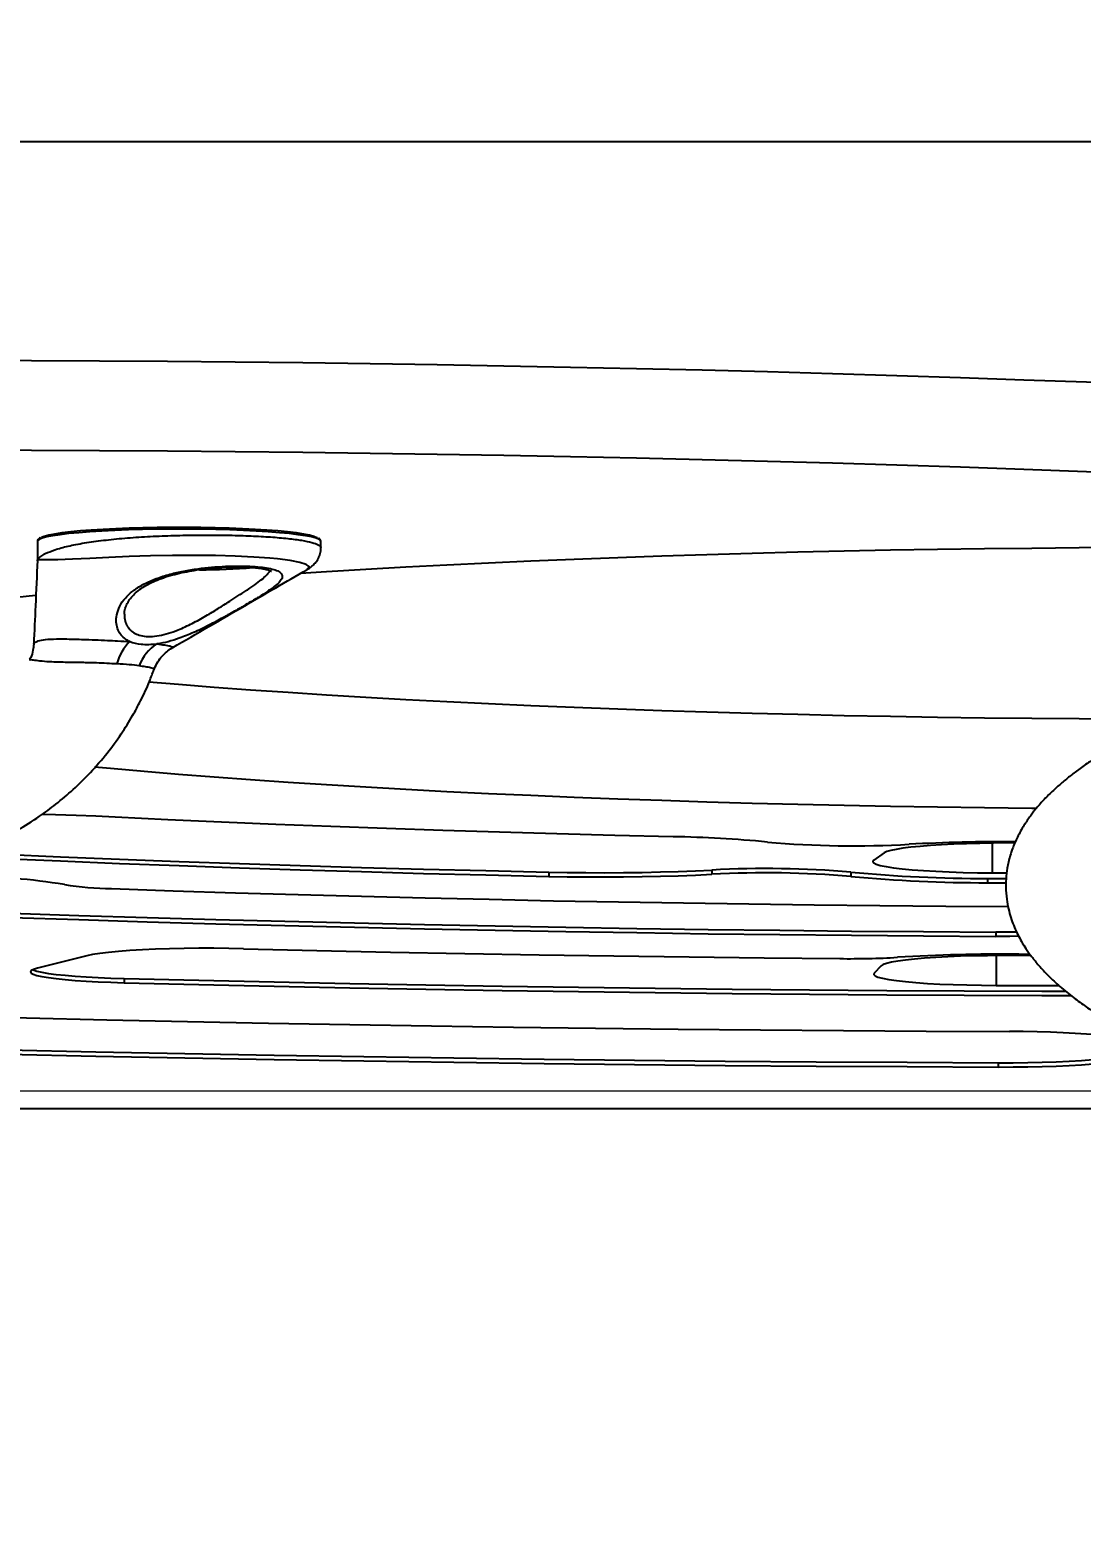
# Model space of a CAD drawing. Header units: millimetres. Extents: x -2905 to 2091, y -2859 to 2096.
# Drawn here: x -318 to -73.1, y -777.9 to -432.6 of the extents above; entities that cross this region are included whole.
import ezdxf

# ---------------------------------------------------------------- set-up
doc = ezdxf.new("R2010")
doc.units = ezdxf.units.MM
for name, color, linetype in [('DIKOM_ОБЪЕКТ', 7, 'Continuous'), ('DIKOM_РАЗМЕР_ЗОНА', 7, 'Continuous'), ('DIKOM_РАЗМЕР_ОБЪЕКТА', 7, 'Continuous')]:
    doc.layers.add(name, color=color, linetype=linetype)
doc.styles.add('style1', font='arial.ttf', dxfattribs={"width": 0.8})
doc.dimstyles.new('1-50', dxfattribs={"dimtxt": 300, "dimasz": 200, "dimexe": 100, "dimexo": 0, "dimgap": 100, "dimtad": 1, "dimdec": 0, "dimtxsty": 'style1', "dimcen": 0, "dimclrd": 7, "dimclre": 7, "dimadec": 1, "dimazin": 2, "dimtfac": 1, "dimtdec": 0, "dimtmove": 0, "dimatfit": 3, "dimfxl": 0, "dimlwd": 25, "dimlwe": 18, "dimarcsym": 0})

# ---------------------------------------------------------------- blocks, each defined once
blk = doc.blocks.new('*D0')
at = {"layer": 'Defpoints', "color": 0, "transparency": 16777216}
for p in [(-683.81, 595.57), (591.45, 595.57), (591.45, -1243.72)]:
    blk.add_point(p, dxfattribs=at)
at = {"layer": 'DIKOM_РАЗМЕР_ОБЪЕКТА', "color": 7, "lineweight": 18, "transparency": 16777216}
for p, q in [((-683.81, 595.57), (-683.81, -1343.72)), ((591.45, 595.57), (591.45, -1343.72))]:
    blk.add_line(p, q, dxfattribs=at)
at = {"layer": 'DIKOM_РАЗМЕР_ОБЪЕКТА', "color": 7, "lineweight": 25, "transparency": 16777216}
blk.add_line((-483.81, -1243.72), (391.45, -1243.72), dxfattribs=at)
at = {"layer": 'DIKOM_РАЗМЕР_ОБЪЕКТА', "color": 7, "transparency": 16777216}
for points in [[(-483.81, -1210.39), (-483.81, -1277.05), (-683.81, -1243.72)], [(391.45, -1210.39), (391.45, -1277.05), (591.45, -1243.72)]]:
    blk.add_solid(points, dxfattribs=at)
at = {"layer": 'DIKOM_РАЗМЕР_ОБЪЕКТА', "color": 0, "transparency": 16777216, "insert": (-46.18, -990.45), "char_height": 300, "attachment_point": 5, "style": 'style1'}
blk.add_mtext('1300', dxfattribs=at)
blk = doc.blocks.new('*D1')
at = {"layer": 'Defpoints', "color": 0, "transparency": 16777216}
for p in [(591.45, 595.57), (-1060.85, -679.7), (591.45, -679.7)]:
    blk.add_point(p, dxfattribs=at)
at = {"layer": 'DIKOM_РАЗМЕР_ОБЪЕКТА', "color": 7, "lineweight": 18, "transparency": 16777216}
for p, q in [((591.45, 595.57), (-1160.85, 595.57)), ((591.45, -679.7), (-1160.85, -679.7))]:
    blk.add_line(p, q, dxfattribs=at)
at = {"layer": 'DIKOM_РАЗМЕР_ОБЪЕКТА', "color": 7, "lineweight": 25, "transparency": 16777216}
blk.add_line((-1060.85, 395.57), (-1060.85, -479.7), dxfattribs=at)
at = {"layer": 'DIKOM_РАЗМЕР_ОБЪЕКТА', "color": 7, "transparency": 16777216}
for points in [[(-1094.19, 395.57), (-1027.52, 395.57), (-1060.85, 595.57)], [(-1094.19, -479.7), (-1027.52, -479.7), (-1060.85, -679.7)]]:
    blk.add_solid(points, dxfattribs=at)
at = {"layer": 'DIKOM_РАЗМЕР_ОБЪЕКТА', "color": 0, "transparency": 16777216, "insert": (-1314.13, -42.06), "char_height": 300, "attachment_point": 5, "rotation": 90, "style": 'style1'}
blk.add_mtext('1300', dxfattribs=at)
blk = doc.blocks.new('*D2')
at = {"layer": 'Defpoints', "color": 0, "transparency": 16777216}
for p in [(1091.45, 2095.57), (-2454.94, -2179.7), (1091.45, -2179.7)]:
    blk.add_point(p, dxfattribs=at)
at = {"layer": 'DIKOM_РАЗМЕР_ЗОНА', "color": 7, "lineweight": 18, "transparency": 16777216}
for p, q in [((1091.45, 2095.57), (-2554.94, 2095.57)), ((1091.45, -2179.7), (-2554.94, -2179.7))]:
    blk.add_line(p, q, dxfattribs=at)
at = {"layer": 'DIKOM_РАЗМЕР_ЗОНА', "color": 7, "lineweight": 25, "transparency": 16777216}
blk.add_line((-2454.94, 1895.57), (-2454.94, -1979.7), dxfattribs=at)
at = {"layer": 'DIKOM_РАЗМЕР_ЗОНА', "color": 7, "transparency": 16777216}
for points in [[(-2488.27, 1895.57), (-2421.6, 1895.57), (-2454.94, 2095.57)], [(-2488.27, -1979.7), (-2421.6, -1979.7), (-2454.94, -2179.7)]]:
    blk.add_solid(points, dxfattribs=at)
at = {"layer": 'DIKOM_РАЗМЕР_ЗОНА', "color": 0, "transparency": 16777216, "insert": (-2708.21, -42.06), "char_height": 300, "attachment_point": 5, "rotation": 90, "style": 'style1'}
blk.add_mtext('4300', dxfattribs=at)

msp = doc.modelspace()

# ---------------------------------------------------------------- linework, layer by layer
at = {"layer": 'DIKOM_ОБЪЕКТ'}
for p, q in [((-380.28, -458.56), (287.92, -458.56)), ((-316.2, -551.68), (-316.2, -556.06)), ((-250.2, -551.68), (-250.2, -551.67)), ((-250.2, -553.15), (-250.2, -551.68)), ((-316.21, -556.06), (-316.23, -556.26)), ((-316.15, -556.02), (-316.14, -556)), ((-118.98, -624.18), (-121.42, -625.92)), ((-93.86, -621.92), (-93.86, -628.84)), ((-159.11, -628.18), (-159.11, -629.18)), ((-197.13, -628.67), (-197.13, -629.67)), ((-126.75, -628.69), (-126.75, -629.69)), ((-94.97, -630.15), (-90.63, -630.16)), ((-94.97, -630.15), (-94.97, -631.14)), ((-94.97, -631.14), (-90.65, -631.16)), ((-93.86, -628.84), (-90.48, -628.86)), ((-93.05, -642.63), (-93.05, -643.63)), ((-304.7, -648.16), (-316.17, -651.04)), ((-92.96, -648.09), (-92.96, -655.04)), ((-84.87, -648.1), (-88.37, -648.08)), ((-87.63, -647.77), (-85.1, -647.78)), ((-119.73, -650.48), (-121.38, -652.22)), ((-296.03, -653.42), (-296.03, -654.41)), ((-92.44, -673.04), (-92.44, -674.04)), ((-55.76, -683.76), (-612.41, -683.76))]:
    msp.add_line(p, q, dxfattribs=at)
at = {"layer": 'DIKOM_ОБЪЕКТ', "flags": 128}
for points in [[(-349.25, -509.5), (-333.4, -509.51), (-317.55, -509.56), (-301.72, -509.64), (-285.92, -509.75), (-270.15, -509.89), (-254.42, -510.07), (-238.74, -510.27), (-223.12, -510.51), (-207.56, -510.78), (-192.08, -511.08), (-176.68, -511.41), (-161.38, -511.77), (-146.17, -512.16), (-131.07, -512.58), (-116.09, -513.03), (-101.23, -513.51), (-86.5, -514.03), (-71.91, -514.57), (-57.46, -515.14)], [(-57.46, -536.06), (-71.91, -535.49), (-86.5, -534.95), (-101.23, -534.43), (-116.09, -533.95), (-131.07, -533.5), (-146.17, -533.08), (-161.38, -532.69), (-176.68, -532.33), (-192.08, -532), (-207.56, -531.7), (-223.12, -531.43), (-238.74, -531.19), (-254.42, -530.99), (-270.15, -530.81), (-285.92, -530.67), (-301.72, -530.56), (-317.55, -530.48), (-333.4, -530.43), (-349.25, -530.42)], [(-259.86, -549.65), (-262.43, -549.45), (-265.22, -549.27), (-268.21, -549.12), (-271.37, -549), (-274.65, -548.91), (-278.03, -548.84), (-281.47, -548.81), (-284.92, -548.81), (-288.36, -548.84), (-291.74, -548.91), (-295.02, -549), (-298.18, -549.12), (-301.17, -549.27), (-303.96, -549.45), (-306.53, -549.65), (-308.84, -549.87), (-310.87, -550.12), (-312.6, -550.38), (-314, -550.65), (-315.07, -550.94), (-315.79, -551.23), (-316.15, -551.53), (-316.2, -551.68)], [(-315.24, -550.71), (-314.59, -550.45), (-313.54, -550.17), (-312.15, -549.9), (-310.45, -549.64), (-308.45, -549.4), (-306.18, -549.18), (-303.65, -548.99), (-300.9, -548.81), (-297.95, -548.66), (-294.84, -548.54), (-291.61, -548.45), (-288.28, -548.39), (-284.9, -548.36), (-281.49, -548.36), (-278.11, -548.39), (-274.78, -548.45), (-271.55, -548.54), (-268.44, -548.66), (-265.49, -548.81), (-262.74, -548.99), (-260.21, -549.18)], [(-260.21, -549.18), (-257.94, -549.4), (-255.94, -549.64), (-254.24, -549.9), (-252.85, -550.17), (-251.8, -550.45), (-251.1, -550.74), (-251, -550.8)], [(-250.2, -551.67), (-250.24, -551.53), (-250.6, -551.23), (-251.32, -550.94), (-252.39, -550.65), (-253.79, -550.38), (-255.52, -550.12), (-257.55, -549.87), (-259.86, -549.65)], [(-253.47, -558.22), (-253.07, -558.01), (-252.95, -557.5), (-253.63, -557.02), (-255.12, -556.56), (-257.31, -556.15), (-260.26, -555.77), (-262.04, -555.6), (-265.8, -555.33), (-270.15, -555.12), (-274.76, -554.99), (-279.74, -554.93), (-284.75, -554.96), (-289.87, -555.06), (-294.8, -555.22), (-299.59, -555.43), (-304.02, -555.65), (-308.05, -555.84), (-311.47, -555.94), (-314.12, -555.96), (-315.33, -555.96), (-316.02, -555.98), (-316.14, -556.01), (-316.14, -556.01), (-316.14, -556.01)], [(-254.94, -559.07), (-248.87, -558.68), (-239.72, -558.14), (-230.38, -557.61), (-220.85, -557.12), (-211.14, -556.64), (-201.27, -556.2), (-191.24, -555.79), (-181.07, -555.4), (-170.76, -555.04), (-160.32, -554.71), (-149.77, -554.4), (-139.11, -554.13), (-128.36, -553.89), (-117.53, -553.68), (-106.62, -553.49), (-95.66, -553.34), (-84.64, -553.22), (-73.58, -553.12), (-62.5, -553.06), (-56.19, -553.04)], [(-387.11, -576.76), (-384.63, -575.87), (-381.67, -574.94), (-378.37, -574.01), (-374.74, -573.1), (-370.78, -572.2), (-366.49, -571.3), (-361.87, -570.42), (-356.94, -569.55), (-351.69, -568.7), (-346.14, -567.86), (-340.29, -567.04), (-334.13, -566.24), (-327.69, -565.45), (-320.97, -564.68), (-316.61, -564.2)], [(-62.5, -593.08), (-73.58, -593.02), (-84.64, -592.93), (-95.66, -592.81), (-106.62, -592.65), (-117.53, -592.47), (-128.36, -592.26), (-139.11, -592.01), (-149.77, -591.74), (-160.32, -591.44), (-170.76, -591.11), (-181.07, -590.75), (-191.24, -590.36), (-201.27, -589.94), (-211.14, -589.5), (-220.85, -589.03), (-230.38, -588.53), (-239.72, -588.01), (-248.87, -587.46), (-257.81, -586.89), (-266.54, -586.29), (-275.05, -585.67), (-283.33, -585.02), (-290.26, -584.45)], [(-83.61, -613.86), (-84.64, -613.85), (-95.66, -613.73), (-106.62, -613.57), (-117.53, -613.39), (-128.36, -613.18), (-139.11, -612.93), (-149.77, -612.66), (-160.32, -612.36), (-170.76, -612.03), (-181.07, -611.67), (-191.24, -611.28), (-201.27, -610.86), (-211.14, -610.42), (-220.85, -609.95), (-230.38, -609.45), (-239.72, -608.93), (-248.87, -608.38), (-257.81, -607.81), (-266.54, -607.21), (-275.05, -606.59), (-283.33, -605.94), (-291.36, -605.27), (-299.15, -604.58), (-302.9, -604.24)], [(-298.08, -615.88), (-302.56, -615.67), (-307.2, -615.5), (-311.97, -615.35), (-315.16, -615.27)], [(-168.14, -620.43), (-181.73, -620.12), (-195.21, -619.78), (-208.58, -619.4), (-221.82, -618.99), (-234.93, -618.55), (-247.89, -618.08), (-260.69, -617.57), (-273.33, -617.04), (-285.8, -616.47), (-298.08, -615.88)], [(-335.04, -625.02), (-324.4, -625.5), (-310.82, -626.08), (-297.08, -626.64), (-283.19, -627.16), (-269.16, -627.66), (-254.99, -628.12), (-240.69, -628.55), (-226.28, -628.96), (-211.76, -629.33), (-197.13, -629.67)], [(-332.47, -624.14), (-324.4, -624.51), (-310.82, -625.09), (-297.08, -625.64), (-283.19, -626.17), (-269.16, -626.66), (-254.99, -627.12), (-240.69, -627.56), (-226.28, -627.96), (-211.76, -628.33), (-197.13, -628.67)], [(-88.62, -621.89), (-90.29, -621.89), (-93.53, -621.92), (-96.72, -621.97), (-99.83, -622.06), (-102.81, -622.17), (-105.63, -622.31), (-108.25, -622.48), (-110.65, -622.67), (-112.8, -622.89), (-114.67, -623.12), (-116.24, -623.37), (-117.49, -623.63), (-118.4, -623.9), (-118.98, -624.18)], [(-197.13, -628.67), (-192.84, -628.75), (-188.49, -628.79), (-184.11, -628.8), (-179.74, -628.78), (-175.4, -628.73), (-171.14, -628.64), (-166.98, -628.52), (-162.96, -628.37), (-159.11, -628.18)], [(-121.42, -625.92), (-121.64, -626.22), (-121.46, -626.52), (-120.89, -626.82), (-119.92, -627.11), (-118.58, -627.39), (-116.87, -627.65), (-114.83, -627.89), (-112.48, -628.12), (-109.85, -628.31), (-106.98, -628.48), (-103.9, -628.62), (-100.66, -628.73), (-97.3, -628.8), (-93.86, -628.84)], [(-197.13, -629.67), (-192.84, -629.74), (-188.49, -629.79), (-184.11, -629.8), (-179.74, -629.78), (-175.4, -629.72), (-171.14, -629.63), (-166.98, -629.51), (-162.96, -629.36), (-159.11, -629.18)], [(-298.94, -632.51), (-284.56, -633), (-270.07, -633.46), (-255.46, -633.89), (-240.73, -634.29), (-225.91, -634.66), (-211, -635), (-196, -635.32), (-180.92, -635.6), (-165.77, -635.85), (-150.56, -636.07), (-135.3, -636.27), (-119.99, -636.43), (-104.64, -636.56), (-90.17, -636.66)], [(-337.9, -637.66), (-322.29, -638.21), (-306.54, -638.73), (-290.67, -639.22), (-274.67, -639.67), (-258.57, -640.1), (-242.35, -640.5), (-226.04, -640.86), (-209.64, -641.2), (-193.16, -641.5), (-176.61, -641.77), (-160, -642), (-143.32, -642.21), (-126.6, -642.38), (-109.84, -642.52), (-93.05, -642.63)], [(-337.9, -638.65), (-322.29, -639.2), (-306.54, -639.72), (-290.67, -640.21), (-274.67, -640.67), (-258.57, -641.1), (-242.35, -641.49), (-226.04, -641.86), (-209.64, -642.19), (-193.16, -642.49), (-176.61, -642.76), (-160, -643), (-143.32, -643.21), (-126.6, -643.38), (-109.84, -643.52), (-93.05, -643.63)], [(-88.16, -642.62), (-89.78, -642.63), (-93.05, -642.63)], [(-87.67, -643.61), (-89.78, -643.63), (-93.05, -643.63)], [(-268.22, -646.5), (-271.62, -646.43), (-275.09, -646.4), (-278.58, -646.4), (-282.03, -646.44), (-285.41, -646.52), (-288.67, -646.63), (-291.76, -646.77), (-294.64, -646.94), (-297.28, -647.14), (-299.63, -647.36), (-301.67, -647.61), (-303.37, -647.88), (-304.7, -648.16)], [(-268.22, -646.5), (-251.14, -646.9), (-233.96, -647.27), (-216.7, -647.6), (-199.35, -647.91), (-181.94, -648.18), (-164.46, -648.42), (-146.93, -648.63), (-129.35, -648.8)], [(-88.37, -648.08), (-91.66, -648.08), (-94.93, -648.12), (-98.14, -648.18), (-101.25, -648.27), (-104.22, -648.4), (-107.02, -648.55), (-109.61, -648.73), (-111.96, -648.93), (-114.05, -649.15), (-115.85, -649.39), (-117.33, -649.65), (-118.48, -649.92), (-119.28, -650.19), (-119.73, -650.48)], [(-316.17, -651.04), (-317.07, -651.32), (-317.62, -651.6), (-317.82, -651.88), (-317.67, -652.16), (-317.17, -652.44), (-316.33, -652.72), (-315.14, -652.98), (-313.64, -653.23), (-311.84, -653.47), (-309.75, -653.68), (-307.4, -653.88), (-304.82, -654.05), (-302.05, -654.2), (-299.1, -654.32), (-296.03, -654.41)], [(-317.28, -651.4), (-317.17, -651.45), (-316.33, -651.72), (-315.14, -651.98), (-313.64, -652.24), (-311.84, -652.47), (-309.75, -652.69), (-307.4, -652.88), (-304.82, -653.06), (-302.05, -653.21), (-299.1, -653.33), (-296.03, -653.42)], [(-121.38, -652.22), (-121.46, -652.52), (-121.15, -652.81), (-120.46, -653.11), (-119.38, -653.39), (-117.94, -653.66), (-116.15, -653.92), (-114.04, -654.15), (-111.63, -654.37), (-108.96, -654.56), (-106.06, -654.72), (-102.97, -654.85), (-99.73, -654.94), (-96.38, -655.01), (-92.96, -655.04)], [(-296.03, -653.42), (-278.59, -653.83), (-261.06, -654.22), (-243.45, -654.58), (-225.76, -654.9), (-208.01, -655.19), (-190.18, -655.46), (-172.31, -655.69), (-154.38, -655.89), (-136.41, -656.07), (-118.4, -656.21), (-100.37, -656.32), (-82.32, -656.39), (-76.77, -656.41)], [(-296.03, -654.41), (-278.59, -654.83), (-261.06, -655.22), (-243.45, -655.57), (-225.76, -655.9), (-208.01, -656.19), (-190.18, -656.45), (-172.31, -656.69), (-154.38, -656.89), (-136.41, -657.06), (-118.4, -657.2), (-100.37, -657.31), (-82.32, -657.39), (-75.52, -657.41)], [(-92.96, -655.04), (-81.19, -655.09), (-78.32, -655.1)], [(-337.31, -662.11), (-318.73, -662.58), (-300.04, -663.02), (-281.26, -663.42), (-262.39, -663.8), (-243.45, -664.15), (-224.43, -664.46), (-205.35, -664.74), (-186.21, -664.99), (-167.02, -665.21), (-147.78, -665.4), (-128.5, -665.55), (-109.2, -665.67), (-89.87, -665.76)], [(-61.18, -668.37), (-61.36, -668.09), (-61.89, -667.81), (-62.77, -667.53), (-63.99, -667.27), (-65.53, -667.02), (-67.38, -666.78), (-69.51, -666.57), (-71.9, -666.37), (-74.51, -666.2), (-77.33, -666.06), (-80.31, -665.94), (-83.42, -665.85), (-86.62, -665.79), (-89.87, -665.76)], [(-323.18, -670.05), (-302.56, -670.5), (-281.85, -670.91), (-261.05, -671.29), (-240.17, -671.63), (-219.22, -671.94), (-198.2, -672.21), (-177.13, -672.45), (-156.01, -672.65), (-134.85, -672.82), (-113.66, -672.95), (-92.44, -673.04)], [(-323.18, -671.05), (-302.56, -671.49), (-281.85, -671.91), (-261.05, -672.28), (-240.17, -672.63), (-219.22, -672.93), (-198.2, -673.21), (-177.13, -673.44), (-156.01, -673.65), (-134.85, -673.81), (-113.66, -673.94), (-92.44, -674.04)], [(-92.44, -673.04), (-88.99, -673.04), (-85.56, -673), (-82.21, -672.93), (-78.98, -672.82), (-75.91, -672.68), (-73.04, -672.51), (-70.42, -672.32), (-68.06, -672.1), (-66.02, -671.85), (-64.31, -671.59), (-62.95, -671.32), (-61.97, -671.03), (-61.38, -670.73), (-61.18, -670.43)], [(-92.44, -674.04), (-88.99, -674.03), (-85.56, -674), (-82.21, -673.92), (-78.98, -673.82), (-75.91, -673.68), (-73.04, -673.51), (-70.42, -673.31), (-68.06, -673.09), (-66.02, -672.85), (-64.31, -672.59), (-62.95, -672.31), (-61.97, -672.02), (-61.38, -671.73), (-61.18, -671.43)]]:
    msp.add_lwpolyline(points, dxfattribs=at)
at = {"layer": 'DIKOM_ОБЪЕКТ'}
for centre, radius, start, end in [((-278.11, -417.32), 140.96, 269.8482, 274.9035), ((-287.46, -582.69), 10.51, 133.1241, 166.3906), ((-283.16, -583.95), 9.87, 121.7405, 160.5466), ((-171.91, -881.1), 260.69, 84.3426, 89.173), ((-126.14, -390.5), 232.05, 265.0392, 273.2061), ((-89.78, -1074.6), 453.02, 89.8343, 92.9585), ((-146.57, -861.41), 233.57, 85.1325, 93.0791), ((-336.21, -796.16), 166.68, 80.9172, 88.9142), ((-297.79, -554.7), 77.82, 261.043, 269.1523), ((-146.57, -862.42), 233.58, 85.1327, 93.0789), ((-95.26, -289.32), 340.82, 264.6993, 270.0494), ((-95.26, -290.37), 340.77, 264.6989, 270.0498), ((-127.15, -452.12), 196.7, 269.3604, 273.276), ((-90.52, -1089.22), 441.46, 89.6248, 93.2971)]:
    msp.add_arc(centre, radius, start, end, dxfattribs=at)
for points, knots in [([(-315.44, -550.78), (-315.54, -550.82), (-315.79, -550.94), (-316.03, -551.17), (-316.24, -551.55), (-316.18, -551.73), (-316.16, -551.77)], [0, 0, 0, 0, 0.2261468, 0.5925589, 0.916307, 1, 1, 1, 1]), ([(-316.14, -556), (-316.14, -556), (-316.11, -555.91), (-315.97, -555.67), (-315.49, -555.16), (-314.28, -554.44), (-312.24, -553.61), (-309.16, -552.76), (-305.33, -552.02), (-300.89, -551.4), (-295.93, -550.91), (-290.63, -550.54), (-285.1, -550.31), (-279.52, -550.19), (-274.05, -550.19), (-268.83, -550.29), (-264.02, -550.5), (-260.43, -550.75), (-257.27, -551.06), (-254.57, -551.42), (-252.15, -551.91), (-250.71, -552.46), (-250.08, -552.88), (-250.23, -553.12), (-250.25, -553.15)], [0, 0, 0, 0, 0.00051, 0.013844, 0.051917, 0.08999, 0.144716, 0.199442, 0.254071, 0.3087, 0.363323, 0.417945, 0.472565, 0.527186, 0.581806, 0.636427, 0.691048, 0.745671, 0.774268, 0.828901, 0.883534, 0.938181, 0.992828, 1, 1, 1, 1]), ([(-250.23, -551.63), (-250.23, -551.56), (-250.23, -551.31), (-250.46, -551.07), (-250.65, -550.94), (-250.74, -550.89)], [0, 0, 0, 0, 0.209033, 0.663794, 1, 1, 1, 1]), ([(-316.15, -556.02), (-316.15, -556.02), (-316.15, -556.03), (-316.16, -556.06), (-316.18, -556.12), (-316.2, -556.19), (-316.2, -556.24), (-316.19, -556.27)], [0, 0, 0, 0, 0.036893, 0.135112, 0.341219, 0.729631, 1, 1, 1, 1]), ([(-316.19, -556.06), (-316.19, -556.05), (-316.2, -556.04), (-316.18, -556.03), (-316.16, -556.02), (-316.15, -556.01), (-316.15, -556.01), (-316.15, -556)], [0, 0, 0, 0, 0.290318, 0.668426, 0.868952, 0.964373, 1, 1, 1, 1]), ([(-253.48, -558.27), (-253.26, -558.14), (-252.8, -557.89), (-252.09, -557.33), (-251.37, -556.58), (-250.75, -555.64), (-250.35, -554.53), (-250.16, -553.66), (-250.21, -553.19), (-250.21, -553.14)], [0, 0, 0, 0, 0.163008, 0.341433, 0.506381, 0.665347, 0.822714, 0.980018, 1, 1, 1, 1]), ([(-316.2, -556.16), (-316.34, -559.65), (-316.61, -566.08), (-316.91, -572.62), (-317.05, -575.61)], [0, 0, 0, 0, 0.54418, 1, 1, 1, 1]), ([(-294.65, -575.01), (-295, -574.83), (-295.8, -574.41), (-296.74, -573.51), (-297.47, -572.3), (-297.86, -570.86), (-297.85, -569.14), (-297.33, -567.24), (-296.35, -565.57), (-294.98, -564.02), (-293.25, -562.6), (-290.75, -561.2), (-287.81, -560.02), (-284.64, -559.1), (-281.3, -558.41), (-278.01, -557.92), (-274.72, -557.6), (-271.6, -557.43), (-268.66, -557.39), (-266.03, -557.48), (-263.73, -557.69), (-261.86, -558), (-260.43, -558.42), (-259.51, -558.95), (-259.1, -559.59), (-259.21, -560.33), (-259.86, -561.2), (-260.82, -562.07), (-261.74, -562.71), (-262.11, -562.96)], [0, 0, 0, 0, 0.024567, 0.055995, 0.088071, 0.124034, 0.16071, 0.203744, 0.247965, 0.272573, 0.314234, 0.357264, 0.398316, 0.440772, 0.479422, 0.519237, 0.557029, 0.595901, 0.63341, 0.671972, 0.709362, 0.747794, 0.78511, 0.823463, 0.860716, 0.899003, 0.936245, 0.974527, 1, 1, 1, 1]), ([(-295.92, -568.63), (-295.92, -568.4), (-295.92, -567.81), (-295.6, -566.73), (-294.99, -565.54), (-294.14, -564.42), (-293.07, -563.39), (-291.74, -562.4), (-290.14, -561.47), (-288.33, -560.66), (-286.35, -559.95), (-284.23, -559.33), (-281.99, -558.82), (-279.68, -558.41), (-277.33, -558.08), (-274.98, -557.85), (-272.7, -557.7), (-270.51, -557.63), (-268.47, -557.63), (-266.62, -557.7), (-265, -557.84), (-263.66, -558.02), (-262.66, -558.24), (-262.03, -558.45), (-261.71, -558.61), (-261.71, -558.62), (-261.71, -558.62)], [0, 0, 0, 0, 0.033964, 0.085611, 0.136706, 0.181408, 0.223929, 0.269117, 0.313524, 0.357091, 0.399812, 0.4429, 0.485863, 0.528757, 0.572208, 0.615446, 0.658992, 0.702368, 0.745559, 0.788805, 0.831161, 0.873281, 0.913817, 0.948403, 0.979666, 1, 1, 1, 1]), ([(-284.68, -576.38), (-279.11, -573.15), (-268.78, -567.15), (-258.28, -561.07), (-253.44, -558.26)], [0, 0, 0, 0, 0.539681, 1, 1, 1, 1]), ([(-267.65, -563.17), (-267.41, -563.01), (-266.52, -562.42), (-265.13, -561.45), (-263.67, -560.34), (-262.67, -559.38), (-262.14, -558.75), (-262.09, -558.48), (-262.09, -558.44)], [0, 0, 0, 0, 0.0796094, 0.3041275, 0.5285776, 0.7490641, 0.9695209, 1, 1, 1, 1]), ([(-262.11, -562.96), (-262.27, -563.08), (-262.95, -563.57), (-264.11, -564.29), (-265.72, -565.27), (-267.36, -566.24), (-269.76, -567.64), (-272.59, -569.25), (-275.89, -571.01), (-278.34, -572.29), (-279.69, -572.83), (-279.83, -572.88)], [0, 0, 0, 0, 0.045135, 0.189838, 0.240026, 0.36109, 0.484405, 0.642036, 0.803944, 0.979665, 1, 1, 1, 1]), ([(-295.92, -568.63), (-295.93, -568.79), (-295.98, -569.47), (-295.72, -570.51), (-295.15, -571.69), (-294.31, -572.62), (-293.17, -573.3), (-291.73, -573.74), (-289.95, -573.87), (-287.89, -573.66), (-285.68, -573.11), (-283.09, -572.19), (-280.14, -570.81), (-277.03, -569.09), (-274.11, -567.32), (-270.9, -565.3), (-268.87, -563.97), (-267.65, -563.17)], [0, 0, 0, 0, 0.02002, 0.086028, 0.142629, 0.199184, 0.25387, 0.308525, 0.368797, 0.42909, 0.489511, 0.549994, 0.63628, 0.722702, 0.801379, 0.880038, 1, 1, 1, 1]), ([(-279.83, -572.88), (-280.94, -573.36), (-282.93, -574.21), (-285.77, -575.07), (-287.48, -575.43), (-288.33, -575.56), (-288.35, -575.56)], [0, 0, 0, 0, 0.382539, 0.682342, 0.989646, 1, 1, 1, 1]), ([(-317.06, -575.6), (-317.1, -576.08), (-317.19, -577.14), (-317.54, -578.38), (-317.91, -579.05), (-318, -579.21)], [0, 0, 0, 0, 0.384716, 0.852146, 1, 1, 1, 1]), ([(-317.01, -575.61), (-316.96, -575.46), (-316.85, -575.16), (-315.76, -574.72), (-313.9, -574.43), (-311.84, -574.38), (-309.9, -574.38), (-308.21, -574.41), (-306.59, -574.46), (-304.76, -574.52), (-302.71, -574.59), (-300, -574.71), (-297.25, -574.85), (-295.59, -574.95), (-294.65, -575.01)], [0, 0, 0, 0, 0.108371, 0.216028, 0.327443, 0.441273, 0.463123, 0.535991, 0.611866, 0.620522, 0.713254, 0.809021, 0.892434, 1, 1, 1, 1]), ([(-294.65, -575.01), (-293.82, -575.25), (-291.97, -575.77), (-289.64, -575.64), (-288.35, -575.56)], [0, 0, 0, 0, 0.448864, 1, 1, 1, 1]), ([(-288.98, -581.53), (-288.96, -581.44), (-288.77, -580.8), (-288.16, -579.74), (-287.22, -578.41), (-286.11, -577.36), (-285.25, -576.69), (-284.75, -576.44), (-284.68, -576.4)], [0, 0, 0, 0, 0.041191, 0.292152, 0.528358, 0.751705, 0.962763, 1, 1, 1, 1]), ([(-288.35, -575.56), (-287.75, -575.64), (-286.53, -575.79), (-285.34, -576.01), (-284.71, -576.2), (-284.52, -576.31), (-284.68, -576.37), (-284.69, -576.37)], [0, 0, 0, 0, 0.2649288, 0.5361433, 0.7532158, 0.9767036, 1, 1, 1, 1]), ([(-297.68, -580.21), (-298.45, -580.17), (-299.96, -580.08), (-302.43, -579.98), (-304.67, -579.92), (-306.77, -579.88), (-308.68, -579.85), (-310.64, -579.82), (-312.43, -579.77), (-314.34, -579.67), (-316.19, -579.47), (-317.51, -579.28), (-318.08, -579.21), (-317.93, -579.26), (-317.91, -579.26)], [0, 0, 0, 0, 0.1010304, 0.1987368, 0.2963537, 0.3559366, 0.4314637, 0.5069077, 0.5733575, 0.6397327, 0.7475308, 0.8536544, 0.9786643, 1, 1, 1, 1]), ([(-292.47, -580.67), (-293.21, -580.56), (-294.71, -580.34), (-296.68, -580.26), (-297.68, -580.21)], [0, 0, 0, 0, 0.492439, 1, 1, 1, 1]), ([(-414.49, -589.23), (-414.11, -590.24), (-413.07, -592.97), (-410.97, -596.93), (-408.46, -600.99), (-406.05, -604.29), (-403.92, -606.85), (-402.15, -608.77), (-400.62, -610.33), (-398.79, -612.05), (-396.4, -614.11), (-393.38, -616.4), (-390.06, -618.61), (-386.65, -620.56), (-383.13, -622.31), (-379.35, -623.89), (-375.2, -625.32), (-370.92, -626.46), (-367.03, -627.23), (-363.53, -627.73), (-360.39, -628.01), (-357.47, -628.15), (-354.83, -628.17), (-352.16, -628.09), (-348.61, -627.84), (-344.26, -627.27), (-339.5, -626.3), (-335.16, -625.11), (-330.7, -623.59), (-325.96, -621.61), (-320.79, -618.94), (-316.06, -615.99), (-311.74, -612.81), (-307.75, -609.43), (-303.76, -605.48), (-300.02, -601.15), (-296.76, -596.7), (-294.19, -592.6), (-291.99, -588.51), (-290.3, -584.96), (-289.4, -582.44), (-289.07, -581.51)], [0, 0, 0, 0, 0.0182235, 0.0495404, 0.0781141, 0.1031073, 0.1237782, 0.1394961, 0.1515057, 0.164144, 0.1862558, 0.2106264, 0.2359839, 0.2617867, 0.2850982, 0.3109167, 0.3399529, 0.3693301, 0.3960317, 0.4157809, 0.4374435, 0.4566773, 0.4721626, 0.4885144, 0.508355, 0.5409624, 0.5734417, 0.6024676, 0.6281152, 0.6641497, 0.7018311, 0.7400351, 0.7698811, 0.8023771, 0.8369775, 0.8722502, 0.9045344, 0.9337071, 0.9557458, 0.9837359, 1, 1, 1, 1]), ([(-289.09, -581.5), (-289.05, -581.49), (-288.92, -581.43), (-289.25, -581.27), (-289.87, -581.07), (-290.93, -580.87), (-291.95, -580.73), (-292.47, -580.67)], [0, 0, 0, 0, 0.076044, 0.284637, 0.493417, 0.746624, 1, 1, 1, 1]), ([(-60.7, -596.81), (-61.62, -597.3), (-63.39, -598.25), (-65.79, -599.62), (-67.91, -600.89), (-69.75, -602.06), (-71.36, -603.13), (-72.74, -604.08), (-73.95, -604.96), (-75.04, -605.78), (-76.08, -606.59), (-77.08, -607.41), (-78.07, -608.24), (-79.1, -609.16), (-80.17, -610.16), (-81.23, -611.21), (-82.19, -612.22), (-82.99, -613.12), (-83.68, -613.94), (-84.32, -614.74), (-85.01, -615.65), (-85.75, -616.68), (-86.5, -617.85), (-87.27, -619.13), (-87.98, -620.48), (-88.6, -621.84), (-89.18, -623.28), (-89.67, -624.76), (-90.07, -626.28), (-90.43, -628.08), (-90.69, -630.25), (-90.72, -632.88), (-90.46, -635.42), (-89.98, -637.73), (-89.39, -639.72), (-88.69, -641.54), (-87.91, -643.24), (-87.02, -644.87), (-86.18, -646.24), (-85.4, -647.38), (-84.69, -648.35), (-83.88, -649.38), (-82.97, -650.46), (-81.93, -651.61), (-80.76, -652.82), (-79.47, -654.06), (-78.05, -655.34), (-76.54, -656.6), (-74.98, -657.83), (-73.47, -658.95), (-72.04, -659.97), (-70.7, -660.88), (-69.48, -661.67), (-68.51, -662.28), (-67.69, -662.79), (-66.92, -663.26), (-65.94, -663.84), (-64.76, -664.53), (-63.35, -665.32), (-61.75, -666.2), (-59.93, -667.16), (-57.9, -668.2), (-55.6, -669.32), (-53.02, -670.54), (-51.15, -671.38), (-50.18, -671.81)], [0, 0, 0, 0, 0.023494, 0.045275, 0.065342, 0.083696, 0.100334, 0.115257, 0.128465, 0.141158, 0.153447, 0.165736, 0.178024, 0.190311, 0.205671, 0.220562, 0.234375, 0.247108, 0.256388, 0.266278, 0.277396, 0.28974, 0.303571, 0.318674, 0.33488, 0.35064, 0.365581, 0.383907, 0.400829, 0.416344, 0.443199, 0.471007, 0.499656, 0.521941, 0.542784, 0.562184, 0.580947, 0.599994, 0.619326, 0.630903, 0.643309, 0.656758, 0.671248, 0.686781, 0.703354, 0.720964, 0.73855, 0.757607, 0.775556, 0.792395, 0.80807, 0.822161, 0.834584, 0.845341, 0.851192, 0.858807, 0.868191, 0.879344, 0.892264, 0.906953, 0.922421, 0.93946, 0.95807, 0.978251, 1, 1, 1, 1])]:
    msp.add_open_spline(points, degree=3, knots=knots, dxfattribs=at)

# ---------------------------------------------------------------- dimensions: what is measured, and where the dimension line sits
at = {"layer": 'DIKOM_РАЗМЕР_ЗОНА'}
dim = msp.add_linear_dim(base=(-2454.94, -2179.7), p1=(1091.45, 2095.57), p2=(1091.45, -2179.7), angle=90, text='4300', dimstyle='1-50', dxfattribs=at)
dim.commit()
dim.dimension.update_dxf_attribs({"geometry": '*D2', "text_midpoint": (-2454.94, -42.06), "dimtype": 160})
at = {"layer": 'DIKOM_РАЗМЕР_ОБЪЕКТА'}
dim = msp.add_linear_dim(base=(-1060.85, -679.7), p1=(591.45, 595.57), p2=(591.45, -679.7), angle=90, text='1300', dimstyle='1-50', dxfattribs=at)
dim.commit()
dim.dimension.update_dxf_attribs({"geometry": '*D1', "text_midpoint": (-1060.85, -42.06), "dimtype": 160})
dim = msp.add_linear_dim(base=(591.45, -1243.72), p1=(-683.81, 595.57), p2=(591.45, 595.57), text='1300', dimstyle='1-50', dxfattribs=at)
dim.commit()
dim.dimension.update_dxf_attribs({"geometry": '*D0', "text_midpoint": (-46.18, -1243.72), "dimtype": 160})

doc.saveas('drawing.dxf')
